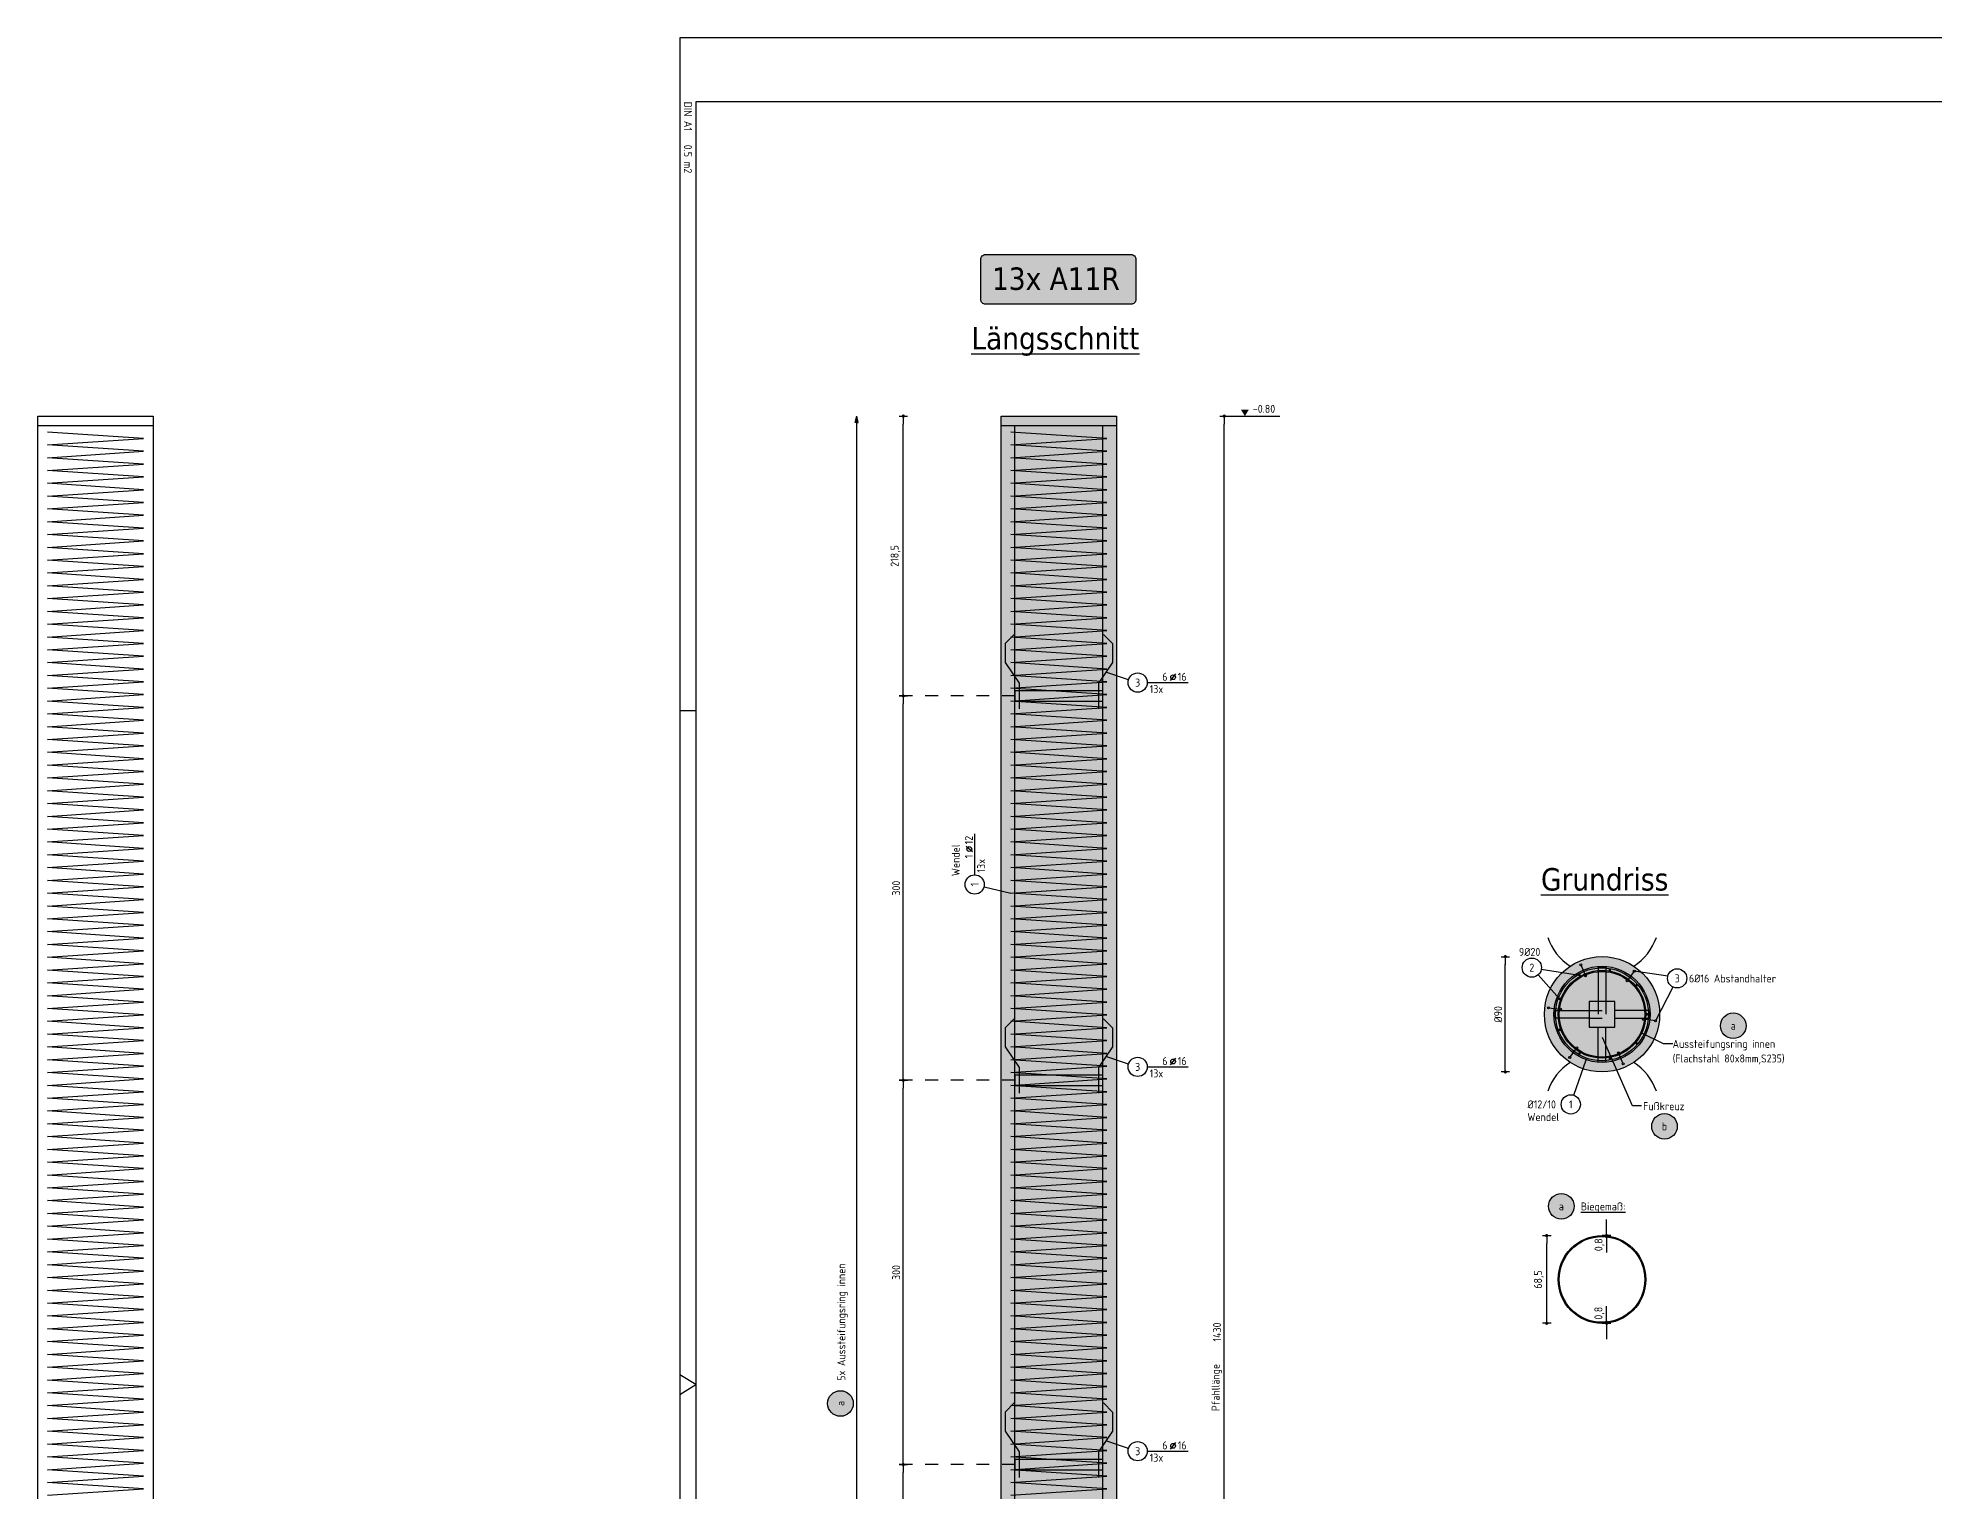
# Model space of a CAD drawing. Extents: x -3.7 to 22.5, y -2.1 to 21.6.
# Drawn here: x -3.71 to 11.1, y 10.25 to 21.6 of the extents above; entities that cross this region are included whole.
import ezdxf
from ezdxf.enums import TextEntityAlignment as Align

# ---------------------------------------------------------------- set-up
doc = ezdxf.new("R2010")
doc.units = 0
doc.header["$LTSCALE"] = 0.25
for name, pattern in [('AUSGEZOGEN', [1000.01, 1000, 0.01]), ('DASHDOT2', [0.5, 0.25, -0.125, 0, -0.125]), ('DOT', [0.175, 0.05, -0.125]), ('HIDDEN', [0.375, 0.25, -0.125])]:
    doc.linetypes.add(name, pattern=pattern)
for name, color, linetype in [('1__LINE_ACI_7', 7, 'Continuous'), ('ACHSEN', 7, 'Continuous'), ('BET-SCHN', 6, 'Continuous'), ('BETON', 7, 'Continuous'), ('grau_hell', 7, 'Continuous'), ('grau_mittel', 7, 'Continuous'), ('HILFE', 7, 'Continuous'), ('koten', 7, 'Continuous'), ('MASSE', 7, 'Continuous'), ('OBJEKT', 7, 'Continuous'), ('POS', 7, 'Continuous'), ('RAHMEN', 7, 'Continuous'), ('RND', 7, 'Continuous'), ('STAHL', 7, 'Continuous'), ('TEXT', 7, 'Continuous')]:
    doc.layers.add(name, color=color, linetype=linetype)
doc.layers.add('NOPLOT', color=7, linetype='Continuous', plot=False)
doc.styles.add('helv', font='tahoma.ttf')
doc.styles.add('txt', font='isocp.shx')
doc.dimstyles.new('DOT_I', dxfattribs={"dimscale": 0.25, "dimtxt": 0.25, "dimasz": 0.25, "dimexe": 0.1, "dimexo": 0.3, "dimgap": 0.1, "dimtad": 1, "dimdec": 3, "dimzin": 3, "dimtxsty": 'txt', "dimblk": 'DOT', "dimblk1": 'DOT', "dimblk2": 'DOT', "dimsah": 1, "dimcen": 0.1, "dimse1": 1, "dimse2": 1, "dimazin": 0, "dimtfac": 1, "dimtdec": 4, "dimtix": 1, "dimtmove": 2, "dimatfit": 3, "dimfxl": 0, "dimtvp": 1, "dimtolj": 1, "dimtzin": 0, "dimarcsym": 0})

# ---------------------------------------------------------------- blocks, each defined once
blk = doc.blocks.new('OKRD_O')
at = {"color": 0, "linetype": 'ByBlock'}
blk.add_solid([(-0.125, 0.202), (0.125, 0.202), (0, 0)], dxfattribs=at)
at = {"color": 0, "linetype": 'ByBlock', "style": 'txt'}
blk.add_attdef('OKRD', (0.25, 0.1), '', height=0.25, dxfattribs=at)
blk = doc.blocks.new('DOT')
at = {"layer": 'MASSE', "color": 7, "linetype": 'Continuous'}
for p, q in [((0, 0), (-1, 0)), ((0, 0.54), (0, -0.54))]:
    blk.add_line(p, q, dxfattribs=at)
at = {"layer": 'MASSE', "color": 7, "linetype": 'Continuous', "const_width": 0.2}
blk.add_lwpolyline([(-0.1, 0, 1), (0.1, 0, 1)], format="xyb", close=True, dxfattribs=at)
blk = doc.blocks.new('*D21')
at = {"layer": 'Defpoints', "color": 0, "linetype": 'AUSGEZOGEN', "transparency": 16777216}
for p in [(5.558, 18.644), (5.558, 18.644), (5.558, 4.344)]:
    blk.add_point(p, dxfattribs=at)
at = {"layer": 'MASSE', "color": 0, "linetype": 'AUSGEZOGEN', "lineweight": -2, "transparency": 16777216}
blk.add_line((5.558, 4.407), (5.558, 18.582), dxfattribs=at)
at = {"layer": 'MASSE', "color": 0, "linetype": 'AUSGEZOGEN', "lineweight": -2, "transparency": 16777216, "xscale": 0.0625, "yscale": 0.0625, "zscale": 0.0625}
for p, rotation in [((5.558, 18.644), 90), ((5.558, 4.344), 270)]:
    blk.add_blockref('DOT', p, dxfattribs=dict(at, rotation=rotation))
at = {"layer": 'MASSE', "color": 0, "linetype": 'AUSGEZOGEN', "transparency": 16777216, "insert": (5.502, 11.494), "char_height": 0.0625, "attachment_point": 5, "rotation": 90, "style": 'txt'}
blk.add_mtext('\\A1;1430', dxfattribs=at)
blk = doc.blocks.new('*D28')
at = {"layer": 'Defpoints', "color": 0, "linetype": 'AUSGEZOGEN', "transparency": 16777216}
for p in [(7.753, 14.424), (7.753, 14.424), (7.753, 13.524)]:
    blk.add_point(p, dxfattribs=at)
at = {"layer": 'MASSE', "color": 0, "linetype": 'AUSGEZOGEN', "lineweight": -2, "transparency": 16777216}
blk.add_line((7.753, 13.587), (7.753, 14.362), dxfattribs=at)
at = {"layer": 'MASSE', "color": 0, "linetype": 'AUSGEZOGEN', "lineweight": -2, "transparency": 16777216, "xscale": 0.0625, "yscale": 0.0625, "zscale": 0.0625}
for p, rotation in [((7.753, 14.424), 90), ((7.753, 13.524), 270)]:
    blk.add_blockref('DOT', p, dxfattribs=dict(at, rotation=rotation))
at = {"layer": 'MASSE', "color": 0, "linetype": 'AUSGEZOGEN', "transparency": 16777216, "insert": (7.697, 13.974), "char_height": 0.0625, "attachment_point": 5, "rotation": 90, "style": 'txt'}
blk.add_mtext('\\A1;%%C90', dxfattribs=at)
blk = doc.blocks.new('Pfeillinie')
at = {"layer": 'TEXT', "linetype": 'Continuous'}
blk.add_hatch(color=7, dxfattribs=at).paths.add_polyline_path([(0, 0), (-0.8, 0.2), (-0.8, 0), (-0.8, -0.2)])
at = {"layer": 'TEXT', "color": 7, "linetype": 'Continuous'}
for p, q in [((-0.8, 0), (-0.8, 0.2)), ((-0.8, 0.2), (0, 0)), ((-0.8, 0), (-0.8, -0.2)), ((-0.8, -0.2), (0, 0))]:
    blk.add_line(p, q, dxfattribs=at)
blk = doc.blocks.new('DINA1')
at = {"layer": 'RAHMEN'}
for p, q in [((0, 59.4), (0, 0)), ((0, 0), (84.1, 0))]:
    blk.add_line(p, q, dxfattribs=at)
at = {"layer": 'RAHMEN', "color": 5}
for p, q in [((2, 58.9), (2, 0.5)), ((2, 0.5), (83.6, 0.5))]:
    blk.add_line(p, q, dxfattribs=at)
at = {"layer": 'RAHMEN', "color": 7}
blk.add_line((21, 0), (21, 0.5), dxfattribs=at)
at = {"layer": 'RAHMEN', "color": 7, "linetype": 'Continuous'}
for p, q in [((42.05, 0.5), (41.74, 0)), ((42.36, 0), (42.05, 0.5))]:
    blk.add_line(p, q, dxfattribs=at)
at = {"layer": 'RAHMEN', "color": 7, "style": 'txt'}
blk.add_text('DIN A1   0.5 m2', height=0.25, dxfattribs=at).set_placement((1.989, 0.133))
blk = doc.blocks.new('RND_LEI')
at = {"layer": 'RND', "color": 7, "linetype": 'Continuous'}
blk.add_line((1.022, 0.066), (1.19, 0.27), dxfattribs=at)
for centre, radius in [((0, 0), 0.3), ((1.106, 0.168), 0.075)]:
    blk.add_circle(centre, radius, dxfattribs=at)
at = {"layer": 'RND', "color": 7, "linetype": 'Continuous', "style": 'txt'}
blk.add_attdef('POSL', text='', height=0.25, dxfattribs=at).set_placement((0, 0), align=Align.MIDDLE)
blk.add_attdef('ANZ', text='', height=0.25, dxfattribs=at).set_placement((0.931, 0.057), align=Align.RIGHT)
for tag, p in [('DUM', (1.253, 0.057)), ('ABSTD', (1.674, 0.057)), ('POSTXT', (0.374, -0.327))]:
    blk.add_attdef(tag, p, '', height=0.25, dxfattribs=at)
blk = doc.blocks.new('RND_HIN')
at = {"layer": 'RND', "color": 7, "linetype": 'Continuous'}
blk.add_circle((0, 0), 0.3, dxfattribs=at)
at = {"layer": 'RND', "color": 7, "linetype": 'Continuous', "style": 'txt'}
blk.add_attdef('POSI', text='', height=0.25, dxfattribs=at).set_placement((0, 0), align=Align.MIDDLE)
blk = doc.blocks.new('*D35')
at = {"layer": 'Defpoints', "color": 0, "linetype": 'AUSGEZOGEN', "transparency": 16777216}
for p in [(3.052, 10.459), (3.052, 10.459), (3.052, 7.459)]:
    blk.add_point(p, dxfattribs=at)
at = {"layer": 'MASSE', "color": 0, "linetype": 'AUSGEZOGEN', "lineweight": -2, "transparency": 16777216}
blk.add_line((3.052, 7.522), (3.052, 10.397), dxfattribs=at)
at = {"layer": 'MASSE', "color": 0, "linetype": 'AUSGEZOGEN', "lineweight": -2, "transparency": 16777216, "xscale": 0.0625, "yscale": 0.0625, "zscale": 0.0625}
for p, rotation in [((3.052, 10.459), 90), ((3.052, 7.459), 270)]:
    blk.add_blockref('DOT', p, dxfattribs=dict(at, rotation=rotation))
at = {"layer": 'MASSE', "color": 0, "linetype": 'AUSGEZOGEN', "transparency": 16777216, "insert": (2.996, 8.959), "char_height": 0.0625, "attachment_point": 5, "rotation": 90, "style": 'txt'}
blk.add_mtext('\\A1;300', dxfattribs=at)
blk = doc.blocks.new('*D36')
at = {"layer": 'Defpoints', "color": 0, "linetype": 'AUSGEZOGEN', "transparency": 16777216}
for p in [(3.052, 13.459), (3.052, 13.459), (3.052, 10.459)]:
    blk.add_point(p, dxfattribs=at)
at = {"layer": 'MASSE', "color": 0, "linetype": 'AUSGEZOGEN', "lineweight": -2, "transparency": 16777216}
blk.add_line((3.052, 10.522), (3.052, 13.397), dxfattribs=at)
at = {"layer": 'MASSE', "color": 0, "linetype": 'AUSGEZOGEN', "lineweight": -2, "transparency": 16777216, "xscale": 0.0625, "yscale": 0.0625, "zscale": 0.0625}
for p, rotation in [((3.052, 13.459), 90), ((3.052, 10.459), 270)]:
    blk.add_blockref('DOT', p, dxfattribs=dict(at, rotation=rotation))
at = {"layer": 'MASSE', "color": 0, "linetype": 'AUSGEZOGEN', "transparency": 16777216, "insert": (2.996, 11.959), "char_height": 0.0625, "attachment_point": 5, "rotation": 90, "style": 'txt'}
blk.add_mtext('\\A1;300', dxfattribs=at)
blk = doc.blocks.new('*D37')
at = {"layer": 'Defpoints', "color": 0, "linetype": 'AUSGEZOGEN', "transparency": 16777216}
for p in [(3.052, 16.459), (3.052, 16.459), (3.052, 13.459)]:
    blk.add_point(p, dxfattribs=at)
at = {"layer": 'MASSE', "color": 0, "linetype": 'AUSGEZOGEN', "lineweight": -2, "transparency": 16777216}
blk.add_line((3.052, 13.522), (3.052, 16.397), dxfattribs=at)
at = {"layer": 'MASSE', "color": 0, "linetype": 'AUSGEZOGEN', "lineweight": -2, "transparency": 16777216, "xscale": 0.0625, "yscale": 0.0625, "zscale": 0.0625}
for p, rotation in [((3.052, 16.459), 90), ((3.052, 13.459), 270)]:
    blk.add_blockref('DOT', p, dxfattribs=dict(at, rotation=rotation))
at = {"layer": 'MASSE', "color": 0, "linetype": 'AUSGEZOGEN', "transparency": 16777216, "insert": (2.996, 14.959), "char_height": 0.0625, "attachment_point": 5, "rotation": 90, "style": 'txt'}
blk.add_mtext('\\A1;300', dxfattribs=at)
blk = doc.blocks.new('*D38')
at = {"layer": 'Defpoints', "color": 0, "linetype": 'AUSGEZOGEN', "transparency": 16777216}
for p in [(3.052, 18.644), (3.052, 18.644), (3.052, 16.459)]:
    blk.add_point(p, dxfattribs=at)
at = {"layer": 'MASSE', "color": 0, "linetype": 'AUSGEZOGEN', "lineweight": -2, "transparency": 16777216}
blk.add_line((3.052, 16.522), (3.052, 18.582), dxfattribs=at)
at = {"layer": 'MASSE', "color": 0, "linetype": 'AUSGEZOGEN', "lineweight": -2, "transparency": 16777216, "xscale": 0.0625, "yscale": 0.0625, "zscale": 0.0625}
for p, rotation in [((3.052, 18.644), 90), ((3.052, 16.459), 270)]:
    blk.add_blockref('DOT', p, dxfattribs=dict(at, rotation=rotation))
at = {"layer": 'MASSE', "color": 0, "linetype": 'AUSGEZOGEN', "transparency": 16777216, "insert": (2.991, 17.552), "char_height": 0.0625, "attachment_point": 5, "rotation": 90, "style": 'txt'}
blk.add_mtext('\\A1;218,5', dxfattribs=at)
blk = doc.blocks.new('pos_ausz')
at = {"layer": 'grau_hell', "true_color": 0xfcfcfc}
blk.add_hatch(color=7, dxfattribs=at).paths.add_polyline_path([(-0.4, 0, 1), (0.4, 0, 1)])
at = {"layer": 'POS', "color": 1, "linetype": 'Continuous'}
blk.add_circle((0, 0), 0.4, dxfattribs=at)
at = {"layer": 'POS', "color": 7, "linetype": 'Continuous', "style": 'txt'}
blk.add_attdef('POSNAME', text='', height=0.25, dxfattribs=at).set_placement((0, 0), align=Align.MIDDLE)
blk.add_attdef('POSABM', (0.6, 0.05), '', height=0.25, dxfattribs=at)
blk = doc.blocks.new('*D50')
at = {"layer": 'Defpoints', "color": 0, "linetype": 'AUSGEZOGEN', "transparency": 16777216}
for p in [(8.076, 12.247), (8.076, 12.247), (8.076, 11.562)]:
    blk.add_point(p, dxfattribs=at)
at = {"layer": 'MASSE', "color": 0, "linetype": 'AUSGEZOGEN', "lineweight": -2, "transparency": 16777216}
blk.add_line((8.076, 11.624), (8.076, 12.184), dxfattribs=at)
at = {"layer": 'MASSE', "color": 0, "linetype": 'AUSGEZOGEN', "lineweight": -2, "transparency": 16777216, "xscale": 0.0625, "yscale": 0.0625, "zscale": 0.0625}
for p, rotation in [((8.076, 12.247), 90), ((8.076, 11.562), 270)]:
    blk.add_blockref('DOT', p, dxfattribs=dict(at, rotation=rotation))
at = {"layer": 'MASSE', "color": 0, "linetype": 'AUSGEZOGEN', "transparency": 16777216, "insert": (8.015, 11.904), "char_height": 0.0625, "attachment_point": 5, "rotation": 90, "style": 'txt'}
blk.add_mtext('\\A1;68,5', dxfattribs=at)
blk = doc.blocks.new('*D51')
at = {"layer": 'Defpoints', "color": 0, "linetype": 'AUSGEZOGEN', "transparency": 16777216}
for p in [(8.544, 12.247), (8.544, 12.247), (8.544, 12.239)]:
    blk.add_point(p, dxfattribs=at)
at = {"layer": 'MASSE', "color": 0, "linetype": 'AUSGEZOGEN', "lineweight": -2, "transparency": 16777216}
for p, q in [((8.544, 12.309), (8.544, 12.372)), ((8.544, 12.239), (8.544, 12.247)), ((8.544, 12.176), (8.544, 12.114))]:
    blk.add_line(p, q, dxfattribs=at)
at = {"layer": 'MASSE', "color": 0, "linetype": 'AUSGEZOGEN', "lineweight": -2, "transparency": 16777216, "xscale": 0.0625, "yscale": 0.0625, "zscale": 0.0625}
for p, rotation in [((8.544, 12.247), 270), ((8.544, 12.239), 90)]:
    blk.add_blockref('DOT', p, dxfattribs=dict(at, rotation=rotation))
at = {"layer": 'MASSE', "color": 0, "linetype": 'AUSGEZOGEN', "transparency": 16777216, "insert": (8.488, 12.175), "char_height": 0.0625, "attachment_point": 5, "rotation": 90, "style": 'txt'}
blk.add_mtext('\\A1;0,8', dxfattribs=at)
blk = doc.blocks.new('*D52')
at = {"layer": 'Defpoints', "color": 0, "linetype": 'AUSGEZOGEN', "transparency": 16777216}
for p in [(8.544, 11.57), (8.544, 11.57), (8.544, 11.562)]:
    blk.add_point(p, dxfattribs=at)
at = {"layer": 'MASSE', "color": 0, "linetype": 'AUSGEZOGEN', "lineweight": -2, "transparency": 16777216}
for p, q in [((8.544, 11.632), (8.544, 11.695)), ((8.544, 11.562), (8.544, 11.57)), ((8.544, 11.499), (8.544, 11.437))]:
    blk.add_line(p, q, dxfattribs=at)
at = {"layer": 'MASSE', "color": 0, "linetype": 'AUSGEZOGEN', "lineweight": -2, "transparency": 16777216, "xscale": 0.0625, "yscale": 0.0625, "zscale": 0.0625}
for p, rotation in [((8.544, 11.57), 270), ((8.544, 11.562), 90)]:
    blk.add_blockref('DOT', p, dxfattribs=dict(at, rotation=rotation))
at = {"layer": 'MASSE', "color": 0, "linetype": 'AUSGEZOGEN', "transparency": 16777216, "insert": (8.487, 11.641), "char_height": 0.0625, "attachment_point": 5, "rotation": 90, "style": 'txt'}
blk.add_mtext('\\A1;0,8', dxfattribs=at)

msp = doc.modelspace()

# ---------------------------------------------------------------- hatches: boundary and pattern name
at = {"layer": 'grau_hell'}
msp.add_hatch(color=9, dxfattribs=at).paths.add_polyline_path([(4.8307, 19.5169, 0.4142136), (4.8682, 19.5544), (4.8682, 19.8674, 0.4142136), (4.8307, 19.9049), (3.6942, 19.9049, 0.4142136), (3.6567, 19.8674), (3.6567, 19.5544, 0.4142136), (3.6942, 19.5169)])
at = {"layer": 'grau_mittel'}
for points in [[(4.7161, 18.6444), (3.8161, 18.6444), (3.8161, 4.3444), (4.7161, 4.3444)], [(8.0579, 13.9742, 1), (8.9579, 13.9742, 1)]]:
    msp.add_hatch(color=61, dxfattribs=at).paths.add_polyline_path(points)

# ---------------------------------------------------------------- linework, layer by layer
at = {"layer": '1__LINE_ACI_7'}
msp.add_lwpolyline([(8.4079, 13.8742), (8.6079, 13.8742), (8.6079, 14.0742), (8.4079, 14.0742)], close=True, dxfattribs=at)
at = {"layer": 'ACHSEN', "color": 102, "linetype": 'DASHDOT2'}
for p, q in [((3.9231, 16.4594), (3.0518, 16.4594)), ((3.9231, 13.4594), (3.0518, 13.4594)), ((3.9231, 10.4594), (3.0518, 10.4594))]:
    msp.add_line(p, q, dxfattribs=at)
at = {"layer": 'BET-SCHN'}
for centre, start, end in [((8.5079, 14.7242), 199.47122, 236.44269), ((8.5079, 14.7242), 303.55731, 340.52878), ((8.5079, 13.2242), 123.55731, 160.52878), ((8.5079, 13.2242), 19.47122, 56.44269)]:
    msp.add_arc(centre, 0.45, start, end, dxfattribs=at)
at = {"layer": 'BETON', "color": 6, "linetype": 'AUSGEZOGEN'}
for p, q in [((-3.7058, 4.3444), (-3.7058, 18.6444)), ((-3.7058, 18.6444), (-2.8058, 18.6444)), ((-3.7058, 18.5694), (-2.8058, 18.5694)), ((-2.8058, 18.6444), (-2.8058, 4.3444)), ((3.8161, 4.3444), (3.8161, 18.6444)), ((3.8161, 18.6444), (4.7161, 18.6444)), ((4.7161, 18.6444), (4.7161, 4.3444))]:
    msp.add_line(p, q, dxfattribs=at)
msp.add_circle((8.5079, 13.9742), 0.45, dxfattribs=at)
at = {"layer": 'HILFE', "color": 102, "linetype": 'AUSGEZOGEN'}
for p, q in [((5.5585, 18.6444), (5.992, 18.6444)), ((8.4779, 14.3442), (8.5379, 14.3442)), ((8.1379, 14.0042), (8.1379, 13.9442)), ((8.8779, 14.0042), (8.8779, 13.9442)), ((8.7465, 13.259), (8.5113, 13.7922)), ((9.0619, 13.7433), (8.989, 13.7433)), ((8.4779, 13.6042), (8.5379, 13.6042)), ((8.816, 13.259), (8.7465, 13.259))]:
    msp.add_line(p, q, dxfattribs=at)
at = {"layer": 'NOPLOT', "color": 191, "linetype": 'Continuous'}
msp.add_line((3.8161, 18.5694), (4.7161, 18.5694), dxfattribs=at)
at = {"layer": 'OBJEKT', "color": 1, "linetype": 'AUSGEZOGEN'}
msp.add_lwpolyline([(3.6942, 19.9049), (4.8307, 19.9049, -0.4142136), (4.8682, 19.8674), (4.8682, 19.5544, -0.4142136), (4.8307, 19.5169), (3.6942, 19.5169, -0.4142136), (3.6567, 19.5544), (3.6567, 19.8674, -0.4142136)], format="xyb", close=True, dxfattribs=at)
at = {"layer": 'POS', "color": 1, "linetype": 'AUSGEZOGEN'}
for centre in [(9.5327, 13.8848), (8.9959, 13.0995), (8.1904, 12.4753), (2.5611, 10.9361)]:
    msp.add_circle(centre, 0.1, dxfattribs=at)
at = {"layer": 'RND', "color": 102, "linetype": 'AUSGEZOGEN'}
for p, q in [((4.8107, 16.586), (4.6343, 16.644)), ((3.6822, 14.9699), (3.891, 14.9194)), ((8.0097, 14.2824), (8.1762, 14.0949)), ((8.034, 14.3268), (8.3314, 14.2799)), ((8.3428, 14.3609), (8.3797, 14.2745)), ((8.7602, 14.3106), (8.7038, 14.2354)), ((9.022, 14.2728), (8.7602, 14.3106)), ((9.062, 14.1871), (8.9254, 13.9239)), ((8.0905, 14.0245), (8.1838, 14.0133)), ((8.9254, 13.9239), (8.8321, 13.9351)), ((8.989, 13.7433), (8.8136, 13.8285)), ((4.8107, 13.586), (4.6343, 13.644)), ((8.2556, 13.6378), (8.312, 13.713)), ((8.6731, 13.5875), (8.6362, 13.6739)), ((8.2885, 13.3418), (8.385, 13.6199)), ((4.8107, 10.586), (4.6343, 10.644))]:
    msp.add_line(p, q, dxfattribs=at)
at = {"layer": 'RND', "color": 7, "linetype": 'AUSGEZOGEN'}
for p, q in [((4.9572, 16.5635), (5.2772, 16.5635)), ((3.6093, 15.0626), (3.6093, 15.3826)), ((4.9572, 13.5635), (5.2772, 13.5635)), ((4.9572, 10.5635), (5.2772, 10.5635))]:
    msp.add_line(p, q, dxfattribs=at)
at = {"layer": 'RND', "color": 1, "linetype": 'AUSGEZOGEN'}
for points in [[(-3.6308, 10.2194), (-2.8808, 10.2694), (-3.6308, 10.3194), (-2.8808, 10.3694), (-3.6308, 10.4194), (-2.8808, 10.4694), (-3.6308, 10.5194), (-2.8808, 10.5694), (-3.6308, 10.6194), (-2.8808, 10.6694), (-3.6308, 10.7194), (-2.8808, 10.7694), (-3.6308, 10.8194), (-2.8808, 10.8694), (-3.6308, 10.9194), (-2.8808, 10.9694), (-3.6308, 11.0194), (-2.8808, 11.0694), (-3.6308, 11.1194), (-2.8808, 11.1694), (-3.6308, 11.2194), (-2.8808, 11.2694), (-3.6308, 11.3194), (-2.8808, 11.3694), (-3.6308, 11.4194), (-2.8808, 11.4694), (-3.6308, 11.5194), (-2.8808, 11.5694), (-3.6308, 11.6194), (-2.8808, 11.6694), (-3.6308, 11.7194), (-2.8808, 11.7694), (-3.6308, 11.8194), (-2.8808, 11.8694), (-3.6308, 11.9194), (-2.8808, 11.9694), (-3.6308, 12.0194), (-2.8808, 12.0694), (-3.6308, 12.1194), (-2.8808, 12.1694), (-3.6308, 12.2194), (-2.8808, 12.2694), (-3.6308, 12.3194), (-2.8808, 12.3694), (-3.6308, 12.4194), (-2.8808, 12.4694), (-3.6308, 12.5194), (-2.8808, 12.5694), (-3.6308, 12.6194), (-2.8808, 12.6694), (-3.6308, 12.7194), (-2.8808, 12.7694), (-3.6308, 12.8194), (-2.8808, 12.8694), (-3.6308, 12.9194), (-2.8808, 12.9694), (-3.6308, 13.0194), (-2.8808, 13.0694), (-3.6308, 13.1194), (-2.8808, 13.1694), (-3.6308, 13.2194), (-2.8808, 13.2694), (-3.6308, 13.3194), (-2.8808, 13.3694), (-3.6308, 13.4194), (-2.8808, 13.4694), (-3.6308, 13.5194), (-2.8808, 13.5694), (-3.6308, 13.6194), (-2.8808, 13.6694), (-3.6308, 13.7194), (-2.8808, 13.7694), (-3.6308, 13.8194), (-2.8808, 13.8694), (-3.6308, 13.9194), (-2.8808, 13.9694), (-3.6308, 14.0194), (-2.8808, 14.0694), (-3.6308, 14.1194), (-2.8808, 14.1694), (-3.6308, 14.2194), (-2.8808, 14.2694), (-3.6308, 14.3194), (-2.8808, 14.3694), (-3.6308, 14.4194), (-2.8808, 14.4694), (-3.6308, 14.5194), (-2.8808, 14.5694), (-3.6308, 14.6194), (-2.8808, 14.6694), (-3.6308, 14.7194), (-2.8808, 14.7694), (-3.6308, 14.8194), (-2.8808, 14.8694), (-3.6308, 14.9194), (-2.8808, 14.9694), (-3.6308, 15.0194), (-2.8808, 15.0694), (-3.6308, 15.1194), (-2.8808, 15.1694), (-3.6308, 15.2194), (-2.8808, 15.2694), (-3.6308, 15.3194), (-2.8808, 15.3694), (-3.6308, 15.4194), (-2.8808, 15.4694), (-3.6308, 15.5194), (-2.8808, 15.5694), (-3.6308, 15.6194), (-2.8808, 15.6694), (-3.6308, 15.7194), (-2.8808, 15.7694), (-3.6308, 15.8194), (-2.8808, 15.8694), (-3.6308, 15.9194), (-2.8808, 15.9694), (-3.6308, 16.0194), (-2.8808, 16.0694), (-3.6308, 16.1194), (-2.8808, 16.1694), (-3.6308, 16.2194), (-2.8808, 16.2694), (-3.6308, 16.3194), (-2.8808, 16.3694), (-3.6308, 16.4194), (-2.8808, 16.4694), (-3.6308, 16.5194), (-2.8808, 16.5694), (-3.6308, 16.6194), (-2.8808, 16.6694), (-3.6308, 16.7194), (-2.8808, 16.7694), (-3.6308, 16.8194), (-2.8808, 16.8694), (-3.6308, 16.9194), (-2.8808, 16.9694), (-3.6308, 17.0194), (-2.8808, 17.0694), (-3.6308, 17.1194), (-2.8808, 17.1694), (-3.6308, 17.2194), (-2.8808, 17.2694), (-3.6308, 17.3194), (-2.8808, 17.3694), (-3.6308, 17.4194), (-2.8808, 17.4694), (-3.6308, 17.5194), (-2.8808, 17.5694), (-3.6308, 17.6194), (-2.8808, 17.6694), (-3.6308, 17.7194), (-2.8808, 17.7694), (-3.6308, 17.8194), (-2.8808, 17.8694), (-3.6308, 17.9194), (-2.8808, 17.9694), (-3.6308, 18.0194), (-2.8808, 18.0694), (-3.6308, 18.1194), (-2.8808, 18.1694), (-3.6308, 18.2194), (-2.8808, 18.2694), (-3.6308, 18.3194), (-2.8808, 18.3694), (-3.6308, 18.4194), (-2.8808, 18.4694), (-3.6308, 18.5194)], [(3.891, 10.2194), (4.641, 10.2694), (3.891, 10.3194), (4.641, 10.3694), (3.891, 10.4194), (4.641, 10.4694), (3.891, 10.5194), (4.641, 10.5694), (3.891, 10.6194), (4.641, 10.6694), (3.891, 10.7194), (4.641, 10.7694), (3.891, 10.8194), (4.641, 10.8694), (3.891, 10.9194), (4.641, 10.9694), (3.891, 11.0194), (4.641, 11.0694), (3.891, 11.1194), (4.641, 11.1694), (3.891, 11.2194), (4.641, 11.2694), (3.891, 11.3194), (4.641, 11.3694), (3.891, 11.4194), (4.641, 11.4694), (3.891, 11.5194), (4.641, 11.5694), (3.891, 11.6194), (4.641, 11.6694), (3.891, 11.7194), (4.641, 11.7694), (3.891, 11.8194), (4.641, 11.8694), (3.891, 11.9194), (4.641, 11.9694), (3.891, 12.0194), (4.641, 12.0694), (3.891, 12.1194), (4.641, 12.1694), (3.891, 12.2194), (4.641, 12.2694), (3.891, 12.3194), (4.641, 12.3694), (3.891, 12.4194), (4.641, 12.4694), (3.891, 12.5194), (4.641, 12.5694), (3.891, 12.6194), (4.641, 12.6694), (3.891, 12.7194), (4.641, 12.7694), (3.891, 12.8194), (4.641, 12.8694), (3.891, 12.9194), (4.641, 12.9694), (3.891, 13.0194), (4.641, 13.0694), (3.891, 13.1194), (4.641, 13.1694), (3.891, 13.2194), (4.641, 13.2694), (3.891, 13.3194), (4.641, 13.3694), (3.891, 13.4194), (4.641, 13.4694), (3.891, 13.5194), (4.641, 13.5694), (3.891, 13.6194), (4.641, 13.6694), (3.891, 13.7194), (4.641, 13.7694), (3.891, 13.8194), (4.641, 13.8694), (3.891, 13.9194), (4.641, 13.9694), (3.891, 14.0194), (4.641, 14.0694), (3.891, 14.1194), (4.641, 14.1694), (3.891, 14.2194), (4.641, 14.2694), (3.891, 14.3194), (4.641, 14.3694), (3.891, 14.4194), (4.641, 14.4694), (3.891, 14.5194), (4.641, 14.5694), (3.891, 14.6194), (4.641, 14.6694), (3.891, 14.7194), (4.641, 14.7694), (3.891, 14.8194), (4.641, 14.8694), (3.891, 14.9194), (4.641, 14.9694), (3.891, 15.0194), (4.641, 15.0694), (3.891, 15.1194), (4.641, 15.1694), (3.891, 15.2194), (4.641, 15.2694), (3.891, 15.3194), (4.641, 15.3694), (3.891, 15.4194), (4.641, 15.4694), (3.891, 15.5194), (4.641, 15.5694), (3.891, 15.6194), (4.641, 15.6694), (3.891, 15.7194), (4.641, 15.7694), (3.891, 15.8194), (4.641, 15.8694), (3.891, 15.9194), (4.641, 15.9694), (3.891, 16.0194), (4.641, 16.0694), (3.891, 16.1194), (4.641, 16.1694), (3.891, 16.2194), (4.641, 16.2694), (3.891, 16.3194), (4.641, 16.3694), (3.891, 16.4194), (4.641, 16.4694), (3.891, 16.5194), (4.641, 16.5694), (3.891, 16.6194), (4.641, 16.6694), (3.891, 16.7194), (4.641, 16.7694), (3.891, 16.8194), (4.641, 16.8694), (3.891, 16.9194), (4.641, 16.9694), (3.891, 17.0194), (4.641, 17.0694), (3.891, 17.1194), (4.641, 17.1694), (3.891, 17.2194), (4.641, 17.2694), (3.891, 17.3194), (4.641, 17.3694), (3.891, 17.4194), (4.641, 17.4694), (3.891, 17.5194), (4.641, 17.5694), (3.891, 17.6194), (4.641, 17.6694), (3.891, 17.7194), (4.641, 17.7694), (3.891, 17.8194), (4.641, 17.8694), (3.891, 17.9194), (4.641, 17.9694), (3.891, 18.0194), (4.641, 18.0694), (3.891, 18.1194), (4.641, 18.1694), (3.891, 18.2194), (4.641, 18.2694), (3.891, 18.3194), (4.641, 18.3694), (3.891, 18.4194), (4.641, 18.4694), (3.891, 18.5194)], [(3.9231, 4.4194), (3.9231, 18.5694)], [(4.6091, 4.4194), (4.6091, 18.5694)], [(3.9168, 16.9401), (3.8461, 16.8694), (3.8461, 16.7194), (3.9561, 16.5594), (3.9561, 16.3594)], [(4.6154, 16.9401), (4.6861, 16.8694), (4.6861, 16.7194), (4.5761, 16.5594), (4.5761, 16.3594)], [(3.9168, 13.9401), (3.8461, 13.8694), (3.8461, 13.7194), (3.9561, 13.5594), (3.9561, 13.3594)], [(4.6154, 13.9401), (4.6861, 13.8694), (4.6861, 13.7194), (4.5761, 13.5594), (4.5761, 13.3594)], [(3.9168, 10.9401), (3.8461, 10.8694), (3.8461, 10.7194), (3.9561, 10.5594), (3.9561, 10.3594)], [(4.6154, 10.9401), (4.6861, 10.8694), (4.6861, 10.7194), (4.5761, 10.5594), (4.5761, 10.3594)]]:
    msp.add_lwpolyline(points, dxfattribs=at)
at = {"layer": 'RND', "color": 102, "linetype": 'AUSGEZOGEN'}
msp.add_lwpolyline([(2.6879, 4.3444), (2.6879, 18.6444)], dxfattribs=at)
at = {"layer": 'RND', "color": 7, "linetype": 'AUSGEZOGEN', "const_width": 0.01}
for points in [[(8.3264, 14.2799, 1), (8.3364, 14.2799, 1)], [(8.5642, 14.3218, 1), (8.5742, 14.3218, 1)], [(8.1712, 14.0949, 1), (8.1812, 14.0949, 1)], [(8.7734, 14.2011, 1), (8.7834, 14.2011, 1)], [(8.8559, 13.9742, 1), (8.8659, 13.9742, 1)], [(8.1712, 13.8535, 1), (8.1812, 13.8535, 1)], [(8.3264, 13.6685, 1), (8.3364, 13.6685, 1)], [(8.5642, 13.6266, 1), (8.5742, 13.6266, 1)], [(8.7734, 13.7473, 1), (8.7834, 13.7473, 1)]]:
    msp.add_lwpolyline(points, format="xyb", close=True, dxfattribs=at)
at = {"layer": 'RND', "color": 102, "linetype": 'AUSGEZOGEN'}
for centre in [(8.3428, 14.3609), (8.3797, 14.2745), (8.7038, 14.2354), (8.7602, 14.3106), (8.0905, 14.0245), (8.1838, 14.0133), (8.8321, 13.9351), (8.9254, 13.9239), (8.2556, 13.6378), (8.312, 13.713), (8.6362, 13.6739), (8.6731, 13.5875)]:
    msp.add_circle(centre, 0.008, dxfattribs=at)
at = {"layer": 'RND', "color": 1, "linetype": 'AUSGEZOGEN'}
for radius in [0.375, 0.363]:
    msp.add_circle((8.5079, 13.9742), radius, dxfattribs=at)
at = {"layer": 'STAHL', "color": 102, "linetype": 'AUSGEZOGEN'}
for p, q in [((8.4779, 14.3442), (8.4779, 14.0742)), ((8.5379, 14.3442), (8.5379, 14.0742)), ((8.1379, 14.0042), (8.4079, 14.0042)), ((8.4079, 13.9442), (8.1379, 13.9442)), ((8.8779, 14.0042), (8.6079, 14.0042)), ((8.6079, 13.9442), (8.8779, 13.9442)), ((8.4779, 13.6042), (8.4779, 13.8742)), ((8.5379, 13.6042), (8.5379, 13.8742))]:
    msp.add_line(p, q, dxfattribs=at)
at = {"layer": 'STAHL', "color": 102, "linetype": 'DOT', "ltscale": 0.7}
for p, q in [((8.4779, 14.0742), (8.4779, 13.8742)), ((8.5379, 14.0742), (8.5379, 13.8742)), ((8.4079, 14.0042), (8.6079, 14.0042)), ((8.4079, 13.9442), (8.6079, 13.9442))]:
    msp.add_line(p, q, dxfattribs=at)
at = {"layer": 'STAHL', "color": 102, "linetype": 'AUSGEZOGEN'}
for points in [[(3.9231, 16.4194), (4.6091, 16.4194), (4.6091, 16.4994), (3.9231, 16.4994)], [(3.9231, 13.4194), (4.6091, 13.4194), (4.6091, 13.4994), (3.9231, 13.4994)], [(3.9231, 10.4194), (4.6091, 10.4194), (4.6091, 10.4994), (3.9231, 10.4994)]]:
    msp.add_lwpolyline(points, close=True, dxfattribs=at)
for centre, radius in [((8.5079, 13.9742), 0.3425), ((8.5079, 13.9742), 0.3345), ((8.5079, 11.9042), 0.3425), ((8.5079, 11.9042), 0.3345)]:
    msp.add_circle(centre, radius, dxfattribs=at)

# ---------------------------------------------------------------- block references
at = {"layer": 'koten', "color": 7, "xscale": 0.25, "yscale": 0.25, "zscale": 0.25}
msp.add_blockref('OKRD_O', (5.7192, 18.6444), dxfattribs=at).add_auto_attribs({'OKRD': '-0.80'})
at = {"layer": 'POS', "color": 7, "linetype": 'AUSGEZOGEN', "xscale": 0.25, "yscale": 0.25, "zscale": 0.25}
for p, values in [((9.5327, 13.8848), {'POSNAME': 'a'}), ((8.9959, 13.0995), {'POSNAME': 'b'}), ((8.1904, 12.4753), {'POSNAME': 'a'})]:
    msp.add_blockref('pos_ausz', p, dxfattribs=at).add_auto_attribs(values)
at = {"layer": 'POS', "color": 7, "linetype": 'AUSGEZOGEN', "xscale": 0.25, "yscale": 0.25, "zscale": 0.25, "rotation": 90}
msp.add_blockref('pos_ausz', (2.5611, 10.9361), dxfattribs=at).add_auto_attribs({'POSNAME': 'a'})
at = {"layer": 'RAHMEN', "color": 102, "linetype": 'HIDDEN', "xscale": 0.25, "yscale": 0.25, "zscale": 0.25, "rotation": 270}
msp.add_blockref('DINA1', (1.3057, 21.5959), dxfattribs=at)
at = {"layer": 'RND', "color": 102, "linetype": 'AUSGEZOGEN', "xscale": 0.0625, "yscale": 0.0625, "zscale": 0.0625, "rotation": 90}
msp.add_blockref('Pfeillinie', (2.6879, 18.6444), dxfattribs=at)
at = {"layer": 'RND', "color": 7, "linetype": 'AUSGEZOGEN', "xscale": 0.25, "yscale": 0.25, "zscale": 0.25}
for name, p, values in [('RND_LEI', (4.8822, 16.5635), {'POSL': '3', 'DUM': '16', 'ANZ': '6', 'POSTXT': '13x'}), ('RND_HIN', (7.9599, 14.3385), {'POSI': '2'}), ('RND_HIN', (9.0948, 14.2546), {'POSI': '3'}), ('RND_LEI', (4.8822, 13.5635), {'POSL': '3', 'DUM': '16', 'ANZ': '6', 'POSTXT': '13x'}), ('RND_HIN', (8.2639, 13.2709), {'POSI': '1'}), ('RND_LEI', (4.8822, 10.5635), {'POSL': '3', 'DUM': '16', 'ANZ': '6', 'POSTXT': '13x'})]:
    msp.add_blockref(name, p, dxfattribs=at).add_auto_attribs(values)
at = {"layer": 'RND', "color": 7, "linetype": 'AUSGEZOGEN', "xscale": 0.25, "yscale": 0.25, "zscale": 0.25, "rotation": 90}
msp.add_blockref('RND_LEI', (3.6093, 14.9876), dxfattribs=at).add_auto_attribs({'POSL': '1', 'DUM': '12', 'ANZ': '1', 'POSTXT': '13x'})

# ---------------------------------------------------------------- texts
at = {"layer": 'TEXT', "color": 5, "linetype": 'AUSGEZOGEN', "style": 'helv'}
for s, p in [('13x A11R', (3.7444, 19.6293)), ('%%ULängsschnitt', (3.583, 19.1639)), ('%%UGrundriss', (8.0313, 14.9407))]:
    msp.add_text(s, height=0.175, dxfattribs=at).set_placement(p)
at = {"layer": 'TEXT', "color": 7, "linetype": 'AUSGEZOGEN', "style": 'txt'}
for s, p in [('Wendel', (3.492, 15.0529)), ('Pfahllänge', (5.5219, 10.8759))]:
    msp.add_text(s, height=0.0625, rotation=90, dxfattribs=at).set_placement(p)
for s, p in [('9%%C20', (7.8594, 14.4295)), ('6%%C16 Abstandhalter', (9.1874, 14.2225)), ('Aussteifungsring innen', (9.059, 13.7122)), ('(Flachstahl 80x8mm,S235)', (9.0601, 13.598)), ('%%C12/10', (7.9261, 13.2396)), ('Wendel', (7.9254, 13.1409)), ('Fußkreuz', (8.8292, 13.2257)), ('%%UBiegemaß:', (8.3429, 12.4427))]:
    msp.add_text(s, height=0.0625, dxfattribs=at).set_placement(p)
at = {"layer": 'TEXT', "color": 7, "linetype": 'DASHDOT2', "style": 'txt'}
msp.add_text('5x Aussteifungsring innen', height=0.0625, rotation=90, dxfattribs=at).set_placement((2.5993, 11.1136))

# ---------------------------------------------------------------- dimensions: what is measured, and where the dimension line sits
at = {"layer": 'MASSE', "color": 7, "linetype": 'AUSGEZOGEN'}
for base, p1, p2, override, picture, middle in [((3.0518, 18.6444), (3.0518, 16.4594), (3.0518, 18.6444), {"dimdec": 1, "dimlfac": 100}, '*D38', (2.9909, 17.5519)), ((5.5585, 18.6444), (5.5585, 4.3444), (5.5585, 18.6444), {"dimdec": 0, "dimlfac": 100}, '*D21', (5.5022, 11.4944)), ((3.0518, 16.4594), (3.0518, 13.4594), (3.0518, 16.4594), {"dimdec": 0, "dimlfac": 100}, '*D37', (2.9956, 14.9594)), ((3.0518, 13.4594), (3.0518, 10.4594), (3.0518, 13.4594), {"dimdec": 0, "dimlfac": 100}, '*D36', (2.9956, 11.9594)), ((8.0764, 12.2467), (8.0764, 11.5617), (8.0764, 12.2467), {"dimdec": 1, "dimlfac": 100}, '*D50', (8.0155, 11.9042)), ((3.0518, 10.4594), (3.0518, 7.4594), (3.0518, 10.4594), {"dimdec": 0, "dimlfac": 100}, '*D35', (2.9956, 8.9594))]:
    dim = msp.add_linear_dim(base=base, p1=p1, p2=p2, angle=90, dimstyle='DOT_I', override=override, dxfattribs=at)
    dim.commit()
    dim.dimension.update_dxf_attribs({"geometry": picture, "text_midpoint": middle})
dim = msp.add_linear_dim(base=(7.7533, 14.4242), p1=(7.7533, 13.5242), p2=(7.7533, 14.4242), angle=90, text='%%C<>', dimstyle='DOT_I', override={"dimdec": 0, "dimlfac": 100}, dxfattribs=at)
dim.commit()
dim.dimension.update_dxf_attribs({"geometry": '*D28', "text_midpoint": (7.6971, 13.9742)})
for base, p1, p2, picture, middle in [((8.5437, 12.2467), (8.5437, 12.2387), (8.5437, 12.2467), '*D51', (8.488, 12.1749)), ((8.5437, 11.5697), (8.5437, 11.5617), (8.5437, 11.5697), '*D52', (8.4873, 11.6409))]:
    dim = msp.add_linear_dim(base=base, p1=p1, p2=p2, angle=90, dimstyle='DOT_I', override={"dimdec": 1, "dimlfac": 100}, dxfattribs=at)
    dim.commit()
    dim.dimension.update_dxf_attribs({"geometry": picture, "text_midpoint": middle, "dimtype": 160})

doc.saveas('drawing.dxf')
